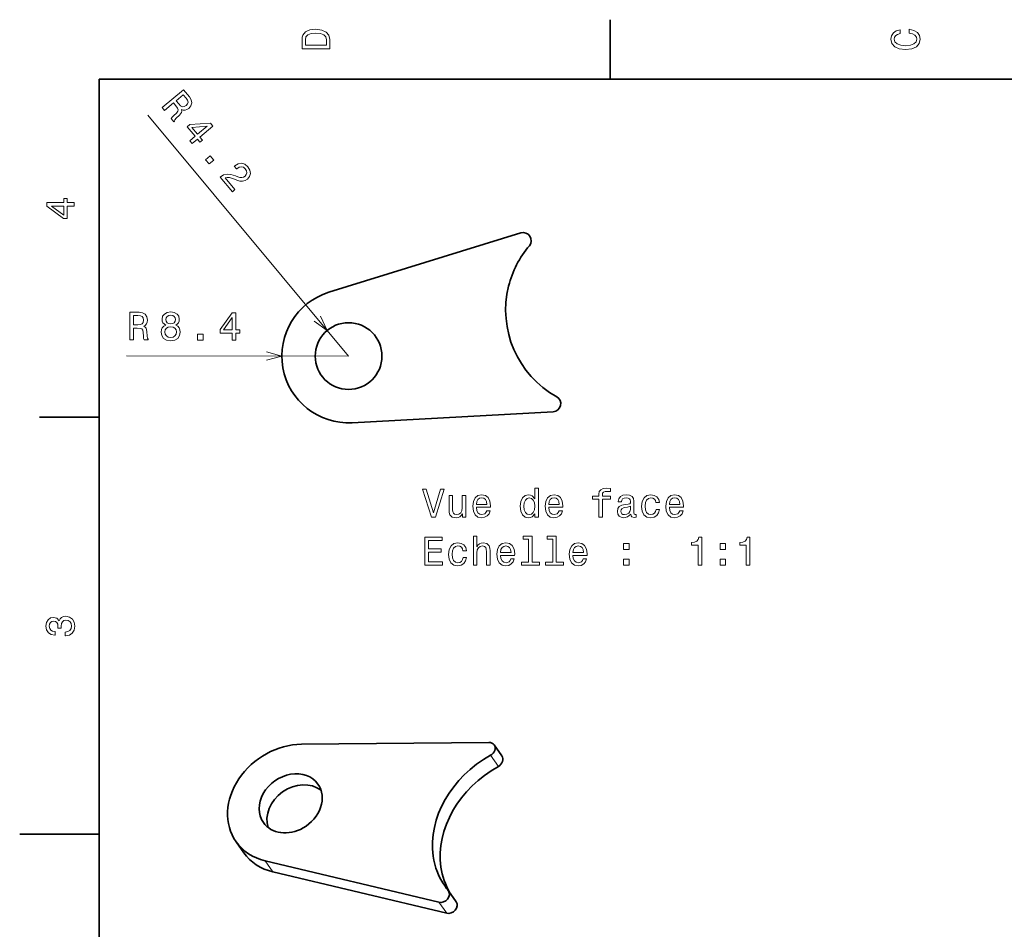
# Model space of a CAD drawing. Extents: x 0 to 297, y 0 to 210.
# Drawn here: x 0 to 124, y 92.9 to 207.5 of the extents above; entities that cross this region are included whole.
import ezdxf

# ---------------------------------------------------------------- set-up
doc = ezdxf.new("R2010")
doc.units = 0

msp = doc.modelspace()

# ---------------------------------------------------------------- linework, layer by layer
at = {"color": 7, "lineweight": 35, "ltscale": 0.1875}
for p, q in [((74.300003, 200), (74.300003, 207.5)), ((10, 157.5), (2.5, 157.5))]:
    msp.add_line(p, q, dxfattribs=at)
at = {"color": 7, "lineweight": 35}
for p, q in [((287, 200), (10, 200)), ((10, 200), (10, 10)), ((63.079521, 180.662704), (38.908985, 173.197372)), ((41.847466, 156.784042), (67.149933, 158.170502)), ((35.454967, 116.32933), (59.057152, 116.559402)), ((52.756912, 96.444473), (30.887358, 101.652618)), ((53.735634, 95.052078), (31.866081, 100.260223))]:
    msp.add_line(p, q, dxfattribs=at)
at = {"color": 7, "lineweight": 13}
for q in [(16.129353, 195.473404), (13.443798, 165.200974)]:
    msp.add_line((41.387875, 165.171463), q, dxfattribs=at)
at = {"color": 7, "lineweight": 35, "ltscale": 0.042549}
for p, q in [((60.692589, 114.856339), (59.713867, 116.248734)), ((28.205767, 102.666328), (27.227045, 104.058723)), ((54.936104, 96.488647), (53.957382, 97.881042))]:
    msp.add_line(p, q, dxfattribs=at)
at = {"color": 7, "lineweight": 13, "ltscale": 0.042549}
for p, q in [((60.235481, 113.537331), (59.256756, 114.929726)), ((31.866081, 100.260223), (30.887358, 101.652618)), ((53.735634, 95.052078), (52.756912, 96.444473))]:
    msp.add_line(p, q, dxfattribs=at)
at = {"color": 7, "lineweight": 35, "ltscale": 0.25}
msp.add_line((10, 105), (0, 105), dxfattribs=at)
at = {"color": 7, "lineweight": 13}
for points in [[(35.533215, 204.994965), (35.533215, 203.829971), (39.033215, 203.829971), (39.033215, 204.994965), (38.922264, 205.544678), (38.584366, 205.953171), (38.034657, 206.205338), (37.283215, 206.296112), (36.516644, 206.215424), (36.21405, 206.114563), (35.971977, 205.973343), (35.644165, 205.56485), (35.563473, 205.297562)], [(111.93206, 205.817017), (112.35569, 205.716141), (112.658287, 205.549713), (112.844887, 205.317734), (112.905403, 205.045395), (112.814629, 204.71759), (112.54229, 204.460388), (112.098488, 204.28891), (111.483215, 204.233429), (110.872986, 204.28891), (110.424141, 204.455338), (110.151802, 204.71254), (110.055984, 205.045395), (110.106415, 205.287476), (110.247627, 205.494247), (110.474571, 205.655624), (110.787247, 205.766571), (110.787247, 206.245682), (110.308144, 206.094391), (109.94503, 205.832138), (109.718086, 205.474075), (109.637398, 205.045395), (109.763474, 204.510818), (110.116501, 204.10231), (110.696472, 203.840057), (111.483215, 203.749283), (112.269958, 203.840057), (112.84993, 204.10231), (113.208, 204.510818), (113.329041, 205.045395), (113.233215, 205.51442), (112.965927, 205.892654), (112.527161, 206.159943), (111.93206, 206.301163)], [(35.951801, 204.959656), (36.027451, 205.342941), (36.259438, 205.605194), (36.672985, 205.761536), (37.283215, 205.811966), (37.873272, 205.756485), (38.286816, 205.600143), (38.533936, 205.332855), (38.614628, 204.959656), (38.614628, 204.298996), (35.951801, 204.298996)], [(17.917494, 196.451813), (18.217802, 196.091537), (19.352848, 197.037674), (19.659615, 196.669647), (19.874031, 196.388794), (19.961878, 196.173141), (19.911539, 195.973602), (19.715271, 195.744354), (19.382769, 195.434357), (19.173584, 195.220596), (19.076748, 195.061096), (19.415804, 194.654327), (19.489408, 194.715683), (19.523607, 194.895203), (19.699217, 195.094101), (20.110487, 195.48288), (20.377123, 195.816757), (20.403574, 195.989807), (20.360929, 196.190628), (20.586943, 196.116394), (20.812943, 196.120941), (21.041517, 196.193298), (21.266209, 196.341202), (21.546406, 196.666687), (21.661297, 197.02507), (21.595383, 197.403458), (21.355122, 197.794083), (20.605967, 198.692825)], [(20.941885, 197.620331), (21.115618, 197.364639), (21.180866, 197.136719), (21.132467, 196.919098), (20.948465, 196.706635), (20.691488, 196.55809), (20.468718, 196.549652), (20.250448, 196.669739), (20.027643, 196.897644), (19.682129, 197.312149), (20.576994, 198.058075)], [(21.399406, 192.274658), (21.690027, 191.92601), (22.356333, 192.481415), (22.676016, 192.0979), (22.985928, 192.356232), (22.666245, 192.739746), (24.320391, 194.118591), (24.026541, 194.4711), (21.421734, 194.295761), (21.080832, 194.011597), (22.065714, 192.830078)], [(21.661989, 193.944519), (23.5804, 194.092651), (22.375624, 193.088394)], [(23.391125, 189.885254), (23.836742, 189.350662), (24.413952, 189.831802), (23.968332, 190.366394)], [(25.218159, 187.693405), (26.75845, 185.845566), (27.091602, 186.123276), (25.874226, 187.583725), (26.124107, 187.654144), (26.391438, 187.640625), (27.024916, 187.43988), (27.33165, 187.308197), (27.711349, 187.191376), (28.056812, 187.170761), (28.372555, 187.256683), (28.664398, 187.434296), (28.934908, 187.771393), (29.038815, 188.166595), (28.969021, 188.581131), (28.726822, 188.989838), (28.350971, 189.306839), (27.933174, 189.437866), (27.490864, 189.377747), (27.055683, 189.120056), (27.00145, 189.074844), (27.2953, 188.722321), (27.32629, 188.748154), (27.618776, 188.932877), (27.899656, 188.989731), (28.162472, 188.926483), (28.389145, 188.741196), (28.537695, 188.484222), (28.5797, 188.236908), (28.519033, 188.002502), (28.361504, 187.805542), (28.160702, 187.684128), (27.948269, 187.63179), (27.713224, 187.645966), (27.454926, 187.719543), (27.140446, 187.844772), (26.583811, 188.0242), (26.105326, 188.078384), (25.663021, 187.978882), (25.22978, 187.703094)], [(6.833213, 184.02739), (6.833213, 184.481277), (5.965778, 184.481277), (5.965778, 184.98056), (5.56232, 184.98056), (5.56232, 184.481277), (3.408862, 184.481277), (3.408862, 184.022339), (5.521974, 182.489197), (5.965778, 182.489197), (5.965778, 184.02739)], [(5.56232, 182.912827), (3.993876, 184.02739), (5.56232, 184.02739)], [(13.839281, 167.200546), (14.3083, 167.200058), (14.30986, 168.677719), (14.788967, 168.677216), (15.141977, 168.661713), (15.363804, 168.590881), (15.484667, 168.424316), (15.534784, 168.126724), (15.559521, 167.672806), (15.589466, 167.375214), (15.649799, 167.198639), (16.179337, 167.19809), (16.179438, 167.2939), (16.063593, 167.435242), (16.023525, 167.697525), (15.988819, 168.262405), (15.903524, 168.681076), (15.78767, 168.812332), (15.606215, 168.90834), (15.808077, 169.03421), (15.949472, 169.210571), (16.040485, 169.432373), (16.071028, 169.699646), (16.00087, 170.123352), (15.799475, 170.441284), (15.466825, 170.63327), (15.013004, 170.69931), (13.842976, 170.700546)], [(14.881428, 170.270782), (15.189032, 170.240189), (15.40579, 170.14415), (15.541771, 169.967484), (15.586866, 169.690063), (15.536125, 169.397614), (15.399773, 169.221237), (15.167688, 169.130707), (14.849939, 169.10582), (14.310314, 169.1064), (14.311543, 170.271378)], [(18.376572, 169.081924), (18.119219, 168.940994), (17.942497, 168.744492), (17.831285, 168.497482), (17.79567, 168.199982), (17.875887, 167.751038), (18.107508, 167.402817), (18.485516, 167.180511), (18.999834, 167.094238), (19.509291, 167.179428), (19.887766, 167.40094), (20.120123, 167.748672), (20.206331, 168.197433), (20.1663, 168.495026), (20.060652, 168.742249), (19.879303, 168.939133), (19.627291, 169.080612), (19.829149, 169.201431), (19.970533, 169.367706), (20.056482, 169.569351), (20.087002, 169.816437), (20.006689, 170.174591), (19.795177, 170.46228), (19.452435, 170.649231), (19.003662, 170.720322), (18.549698, 170.650192), (18.20656, 170.463959), (17.989399, 170.176712), (17.913372, 169.818726), (17.938328, 169.571579), (18.023849, 169.369766)], [(18.392437, 169.777878), (18.433016, 169.999741), (18.554235, 170.171082), (18.745989, 170.276779), (19.003237, 170.316864), (19.255354, 170.276245), (19.446886, 170.170135), (19.567741, 169.998535), (19.612896, 169.776596), (19.567268, 169.549698), (19.446045, 169.373306), (19.25428, 169.257507), (19.002081, 169.222473), (18.744919, 169.263092), (18.553394, 169.374252), (18.432543, 169.550888)], [(26.749359, 167.18692), (27.203251, 167.186447), (27.204166, 168.053879), (27.703445, 168.053345), (27.703871, 168.456802), (27.204592, 168.457336), (27.206865, 170.610794), (26.747932, 170.611282), (25.212561, 168.499786), (25.212091, 168.055984), (26.750275, 168.054352)], [(25.636148, 168.458984), (26.752357, 170.02626), (26.750702, 168.457809)], [(18.279829, 168.209549), (18.3255, 168.476791), (18.471968, 168.678375), (18.699051, 168.80925), (19.001692, 168.854324), (19.299194, 168.808624), (19.526001, 168.677261), (19.672041, 168.475372), (19.722191, 168.208023), (19.671455, 167.920624), (19.524973, 167.703918), (19.29788, 167.562943), (19.00028, 167.517868), (18.697735, 167.563583), (18.47094, 167.705032), (18.324915, 167.922043)], [(22.38798, 167.191528), (23.083944, 167.190796), (23.084738, 167.94223), (22.388773, 167.942963)], [(52.937084, 148.419891), (52.059563, 145.439331), (51.156822, 148.419891), (50.677715, 148.419891), (51.8074, 144.914841), (52.311722, 144.914841), (53.416191, 148.419891)], [(56.139534, 147.623047), (55.695728, 147.623047), (55.695728, 146.059647), (55.645294, 145.696548), (55.499043, 145.434296), (55.272099, 145.272903), (54.974548, 145.222473), (54.737514, 145.262817), (54.58622, 145.383865), (54.500484, 145.590637), (54.480312, 145.883133), (54.480312, 147.623047), (54.036507, 147.623047), (54.036507, 145.842789), (54.051636, 145.484726), (54.147457, 145.18718), (54.439964, 144.914841), (54.908985, 144.819016), (55.161148, 144.854324), (55.378006, 144.945099), (55.564606, 145.10144), (55.7159, 145.328384), (55.7159, 144.914841), (56.139534, 144.914841)], [(57.475986, 146.14035), (59.251205, 146.14035), (59.256248, 146.347122), (59.175556, 146.927094), (58.953651, 147.360809), (58.600628, 147.623047), (58.131607, 147.718872), (57.672672, 147.618011), (57.319649, 147.335587), (57.092701, 146.876663), (57.012012, 146.271469), (57.087658, 145.651154), (57.314606, 145.197266), (57.662586, 144.914841), (58.116478, 144.819016), (58.50985, 144.884583), (58.832615, 145.056046), (59.069649, 145.328384), (59.205814, 145.691498), (58.767056, 145.691498), (58.676277, 145.489761), (58.545151, 145.33847), (58.171951, 145.217438), (57.884491, 145.272903), (57.667629, 145.449417), (57.526421, 145.736893), (57.475986, 146.125214)], [(64.823975, 145.333435), (64.823975, 144.914841), (65.267776, 144.914841), (65.267776, 148.535873), (64.82901, 148.535873), (64.82901, 147.209503), (64.491119, 147.592789), (64.284348, 147.683578), (64.047318, 147.718872), (63.618637, 147.618011), (63.285786, 147.335587), (63.068928, 146.881699), (62.993279, 146.271469), (63.068928, 145.66124), (63.285786, 145.202301), (63.618637, 144.914841), (64.047318, 144.819016), (64.284348, 144.854324), (64.496162, 144.945099)], [(66.584061, 146.14035), (68.359276, 146.14035), (68.364319, 146.347122), (68.283623, 146.927094), (68.061722, 147.360809), (67.708694, 147.623047), (67.239677, 147.718872), (66.780746, 147.618011), (66.427719, 147.335587), (66.200775, 146.876663), (66.120079, 146.271469), (66.195732, 145.651154), (66.422676, 145.197266), (66.77066, 144.914841), (67.224548, 144.819016), (67.61792, 144.884583), (67.940689, 145.056046), (68.177719, 145.328384), (68.313889, 145.691498), (67.875122, 145.691498), (67.784348, 145.489761), (67.653221, 145.33847), (67.280022, 145.217438), (66.992561, 145.272903), (66.775696, 145.449417), (66.634491, 145.736893), (66.584061, 146.125214)], [(72.883049, 147.154037), (72.883049, 144.914841), (73.326859, 144.914841), (73.326859, 147.154037), (74.335495, 147.154037), (74.335495, 147.532272), (73.326859, 147.532272), (73.326859, 147.6987), (73.362152, 147.900436), (73.478149, 148.036606), (73.674835, 148.117294), (73.95726, 148.147552), (74.335495, 148.12738), (74.335495, 148.510666), (73.856392, 148.535873), (73.422676, 148.490494), (73.120079, 148.354324), (72.938522, 148.117294), (72.883049, 147.779388), (72.883049, 147.532272), (72.071091, 147.532272), (72.071091, 147.154037)], [(76.91259, 145.267868), (76.91259, 145.252731), (76.937805, 145.081268), (77.013451, 144.960236), (77.331177, 144.86441), (77.578293, 144.904755), (77.578293, 145.247696), (77.472382, 145.232559), (77.331177, 145.298126), (77.305962, 145.499863), (77.305962, 146.901871), (77.245438, 147.259949), (77.068924, 147.5121), (76.761292, 147.663406), (76.327576, 147.718872), (75.903946, 147.658356), (75.591263, 147.486893), (75.394577, 147.219589), (75.32901, 146.866577), (75.32901, 146.836304), (75.727432, 146.836304), (75.762733, 147.048126), (75.87368, 147.199417), (76.055237, 147.290207), (76.312447, 147.3255), (76.559563, 147.300293), (76.736076, 147.22464), (76.84198, 147.093521), (76.877289, 146.911957), (76.857117, 146.70015), (76.776421, 146.594238), (76.574692, 146.543808), (76.196449, 146.503464), (75.762733, 146.412674), (75.455093, 146.251297), (75.273537, 145.99913), (75.218063, 145.625931), (75.268494, 145.293076), (75.424835, 145.045959), (75.676994, 144.889618), (76.024979, 144.834152), (76.494003, 144.940063)], [(80.064606, 146.725357), (80.503365, 146.725357), (80.412582, 147.128815), (80.195724, 147.446548), (79.857834, 147.643234), (79.419067, 147.718872), (78.934921, 147.618011), (78.566765, 147.335587), (78.334778, 146.876663), (78.254089, 146.261383), (78.329735, 145.651154), (78.556679, 145.197266), (78.914749, 144.914841), (79.403946, 144.819016), (79.837662, 144.894669), (80.175552, 145.106476), (80.407547, 145.439331), (80.508408, 145.883133), (80.084778, 145.883133), (80.009125, 145.600723), (79.86792, 145.388901), (79.666191, 145.257782), (79.419067, 145.217438), (79.111435, 145.28299), (78.889534, 145.484726), (78.753365, 145.812531), (78.707977, 146.27652), (78.753365, 146.730408), (78.894577, 147.058212), (79.121521, 147.259949), (79.419067, 147.330551), (79.68132, 147.285156), (79.878006, 147.169159), (80.009125, 146.977524)], [(81.764175, 146.14035), (83.539383, 146.14035), (83.544434, 146.347122), (83.463737, 146.927094), (83.241837, 147.360809), (82.888809, 147.623047), (82.419792, 147.718872), (81.960861, 147.618011), (81.607834, 147.335587), (81.38089, 146.876663), (81.300194, 146.271469), (81.375839, 145.651154), (81.602783, 145.197266), (81.950775, 144.914841), (82.404663, 144.819016), (82.798035, 144.884583), (83.120804, 145.056046), (83.357834, 145.328384), (83.494003, 145.691498), (83.055237, 145.691498), (82.964462, 145.489761), (82.833336, 145.33847), (82.460136, 145.217438), (82.172668, 145.272903), (81.955811, 145.449417), (81.814606, 145.736893), (81.764175, 146.125214)], [(57.475986, 146.51355), (57.531464, 146.861526), (57.667629, 147.118729), (57.874405, 147.27507), (58.146736, 147.330551), (58.414028, 147.27507), (58.6208, 147.118729), (58.74688, 146.861526), (58.792271, 146.51355)], [(64.122963, 147.320465), (64.415466, 147.249847), (64.637375, 147.053162), (64.768494, 146.725357), (64.818924, 146.271469), (64.768494, 145.812531), (64.637375, 145.484726), (64.415466, 145.28299), (64.122963, 145.217438), (63.845585, 145.28299), (63.63377, 145.484726), (63.492558, 145.817581), (63.44717, 146.271469), (63.492558, 146.720322), (63.63377, 147.048126), (63.845585, 147.249847)], [(66.584061, 146.51355), (66.639534, 146.861526), (66.775696, 147.118729), (66.982468, 147.27507), (67.254807, 147.330551), (67.522095, 147.27507), (67.728867, 147.118729), (67.85495, 146.861526), (67.900337, 146.51355)], [(81.764175, 146.51355), (81.819649, 146.861526), (81.955811, 147.118729), (82.162582, 147.27507), (82.434921, 147.330551), (82.702209, 147.27507), (82.908981, 147.118729), (83.035065, 146.861526), (83.080452, 146.51355)], [(76.862152, 145.862961), (76.801636, 145.600723), (76.640251, 145.398987), (76.398178, 145.267868), (76.100632, 145.222473), (75.908981, 145.247696), (75.77282, 145.328384), (75.687088, 145.469589), (75.661865, 145.666275), (75.682037, 145.842789), (75.762733, 145.968872), (76.085495, 146.110092), (76.494003, 146.170609), (76.862152, 146.291641)], [(51.000484, 138.868011), (53.219505, 138.868011), (53.219505, 139.291641), (51.464462, 139.291641), (51.464462, 140.476807), (53.027863, 140.476807), (53.027863, 140.895386), (51.464462, 140.895386), (51.464462, 141.944382), (53.179157, 141.944382), (53.179157, 142.368011), (51.000484, 142.368011)], [(55.776421, 140.678528), (56.215179, 140.678528), (56.124405, 141.081985), (55.907543, 141.399719), (55.569649, 141.596405), (55.130886, 141.672043), (54.646736, 141.571182), (54.27858, 141.288757), (54.046593, 140.829834), (53.9659, 140.214554), (54.04155, 139.604324), (54.268494, 139.150436), (54.626564, 138.868011), (55.115757, 138.772186), (55.549477, 138.847839), (55.887371, 139.059647), (56.119358, 139.392502), (56.220222, 139.836304), (55.796593, 139.836304), (55.720943, 139.553894), (55.579735, 139.342072), (55.378006, 139.210953), (55.130886, 139.170609), (54.82325, 139.23616), (54.601349, 139.437897), (54.465179, 139.765701), (54.419792, 140.229675), (54.465179, 140.683578), (54.606392, 141.011383), (54.833336, 141.21312), (55.130886, 141.283722), (55.393135, 141.238327), (55.589821, 141.12233), (55.720943, 140.930695)], [(57.087658, 138.868011), (57.531464, 138.868011), (57.531464, 140.431412), (57.576851, 140.789474), (57.723106, 141.051727), (57.95005, 141.21312), (58.252644, 141.273636), (58.49472, 141.223206), (58.646019, 141.087036), (58.721664, 140.860092), (58.74688, 140.557495), (58.74688, 138.868011), (59.190685, 138.868011), (59.190685, 140.64827), (59.170513, 141.006348), (59.079735, 141.303894), (58.782185, 141.576218), (58.318207, 141.672043), (58.066048, 141.636749), (57.849186, 141.540924), (57.667629, 141.389618), (57.531464, 141.182846), (57.531464, 142.489044), (57.087658, 142.489044)], [(60.512009, 140.093521), (62.287228, 140.093521), (62.292271, 140.300293), (62.211578, 140.880264), (61.989677, 141.31398), (61.63665, 141.576218), (61.167629, 141.672043), (60.708698, 141.571182), (60.355671, 141.288757), (60.128727, 140.829834), (60.048035, 140.22464), (60.123684, 139.604324), (60.350628, 139.150436), (60.698608, 138.868011), (61.1525, 138.772186), (61.545872, 138.837753), (61.868637, 139.009216), (62.105671, 139.281555), (62.241837, 139.644669), (61.803078, 139.644669), (61.712299, 139.442932), (61.581177, 139.291641), (61.207977, 139.170609), (60.920513, 139.226074), (60.703651, 139.402588), (60.562443, 139.690063), (60.512009, 140.078384)], [(64.042267, 142.115845), (64.042267, 139.241211), (63.129448, 139.241211), (63.129448, 138.868011), (65.393852, 138.868011), (65.393852, 139.241211), (64.486076, 139.241211), (64.486076, 142.489044), (63.346306, 142.489044), (63.346306, 142.115845)], [(67.078293, 142.115845), (67.078293, 139.241211), (66.165466, 139.241211), (66.165466, 138.868011), (68.429878, 138.868011), (68.429878, 139.241211), (67.522095, 139.241211), (67.522095, 142.489044), (66.382324, 142.489044), (66.382324, 142.115845)], [(69.620079, 140.093521), (71.395294, 140.093521), (71.400337, 140.300293), (71.319649, 140.880264), (71.097748, 141.31398), (70.74472, 141.576218), (70.275696, 141.672043), (69.816765, 141.571182), (69.463745, 141.288757), (69.236794, 140.829834), (69.156105, 140.22464), (69.23175, 139.604324), (69.458694, 139.150436), (69.806679, 138.868011), (70.260574, 138.772186), (70.653946, 138.837753), (70.976707, 139.009216), (71.213745, 139.281555), (71.349907, 139.644669), (70.911148, 139.644669), (70.820366, 139.442932), (70.689247, 139.291641), (70.316048, 139.170609), (70.02858, 139.226074), (69.811722, 139.402588), (69.670517, 139.690063), (69.620079, 140.078384)], [(75.999763, 140.824783), (76.695724, 140.824783), (76.695724, 141.576218), (75.999763, 141.576218)], [(85.365036, 138.868011), (85.823967, 138.868011), (85.823967, 142.393234), (85.481033, 142.393234), (85.390251, 142.085587), (85.208694, 141.878815), (84.93132, 141.757782), (84.548035, 141.717438), (84.548035, 141.35936), (85.365036, 141.35936)], [(88.143852, 140.824783), (88.839813, 140.824783), (88.839813, 141.576218), (88.143852, 141.576218)], [(91.43708, 138.868011), (91.896011, 138.868011), (91.896011, 142.393234), (91.55307, 142.393234), (91.462296, 142.085587), (91.280739, 141.878815), (91.003357, 141.757782), (90.620071, 141.717438), (90.620071, 141.35936), (91.43708, 141.35936)], [(60.512009, 140.466721), (60.567486, 140.814697), (60.703651, 141.071899), (60.910427, 141.228241), (61.182762, 141.283722), (61.45005, 141.228241), (61.656822, 141.071899), (61.782906, 140.814697), (61.828293, 140.466721)], [(69.620079, 140.466721), (69.675552, 140.814697), (69.811722, 141.071899), (70.018494, 141.228241), (70.290833, 141.283722), (70.558121, 141.228241), (70.764893, 141.071899), (70.890976, 140.814697), (70.936363, 140.466721)], [(75.999763, 138.868011), (76.695724, 138.868011), (76.695724, 139.619446), (75.999763, 139.619446)], [(88.143852, 138.868011), (88.839813, 138.868011), (88.839813, 139.619446), (88.143852, 139.619446)], [(5.73379, 129.979111), (5.769093, 129.979111), (6.253242, 130.059799), (6.616354, 130.296829), (6.848343, 130.670029), (6.934078, 131.164276), (6.848343, 131.688766), (6.626441, 132.082138), (6.273415, 132.334305), (5.819525, 132.425079), (5.521974, 132.384735), (5.279899, 132.273788), (5.0933, 132.092224), (4.957133, 131.850143), (4.684798, 132.177963), (4.251081, 132.293961), (3.857709, 132.218307), (3.560158, 132.00145), (3.373559, 131.648422), (3.307997, 131.164276), (3.388689, 130.710388), (3.610591, 130.362396), (3.963617, 130.135452), (4.432637, 130.059799), (4.46794, 130.059799), (4.46794, 130.508652), (4.145173, 130.548996), (3.913184, 130.680115), (3.771974, 130.891937), (3.721542, 131.189484), (3.761888, 131.451736), (3.867795, 131.643372), (4.039265, 131.759369), (4.271254, 131.804764), (4.518372, 131.759369), (4.684798, 131.638336), (4.785663, 131.426514), (4.815922, 131.139053), (4.810879, 130.942368), (5.209294, 130.942368), (5.199208, 131.189484), (5.244596, 131.507217), (5.365634, 131.744247), (5.56232, 131.885452), (5.819525, 131.935883), (6.112032, 131.880417), (6.328891, 131.734161), (6.465058, 131.502167), (6.510447, 131.194534), (6.460014, 130.876801), (6.308718, 130.644821), (6.066643, 130.498566), (5.73379, 130.443085)]]:
    msp.add_lwpolyline(points, close=True, dxfattribs=at)
for points in [[(37.06411, 169.55011), (38.698666, 168.397629), (37.859341, 170.212997)], [(31.055481, 164.664734), (32.987881, 165.180328), (31.056576, 165.700012)]]:
    msp.add_lwpolyline(points, dxfattribs=at)
at = {"color": 7, "lineweight": 35}
msp.add_circle((41.387875, 165.171463), 4.2, dxfattribs=at)
for centre, radius, start, end in [((63.374626, 179.707245), 1, 319.562924, 107.163885), ((73.629425, 170.966934), 12.474156, 139.558236, 165.991533), ((41.387875, 165.171463), 8.4, 107.163885, 273.136414), ((67.095222, 159.169006), 1, 273.136414, 60.853167), ((61.733395, 102.070778), 8.802729, 187.880271, 210.292717), ((60.457233, 103.320816), 8.473569, 215.10449, 219.569111)]:
    msp.add_arc(centre, radius, start, end, dxfattribs=at)
for centre, major_axis, ratio, start_param, end_param in [((73.685844, 170.953934), (12.1735, -2.976166), 0.997474, 3.1369458717, 4.4428075136), ((34.09914, 108.889282), (6.87215, 4.830475), 0.823498, 0.8744886294, 3.1416065768), ((58.895744, 115.673683), (0.818113, 0.575058), 0.823498, 6.2831739247, 7.1576739365), ((58.895744, 115.673683), (0.818113, 0.575058), 0.823498, 4.5795301821, 6.2831739247), ((63.784519, 105.636169), (10.281834, 7.156494), 0.822046, 1.4432899437, 2.7491518224), ((59.87447, 114.281288), (0.818113, 0.575058), 0.823498, 4.5795301821, 6.2831739247), ((34.09914, 108.889282), (3.436077, 2.415237), 0.823498, 0.0000268132, 3.1416194668), ((64.763245, 104.243774), (10.281837, 7.156494), 0.822046, 1.4432904676, 2.7491521095), ((35.077866, 107.496887), (3.436077, 2.415237), 0.823498, 0.2487637771, 2.892919188), ((34.09914, 108.889282), (3.436077, 2.415237), 0.823498, 4.5944208097, 6.2832121204), ((34.09914, 108.889282), (3.436077, 2.415237), 0.823498, 3.1416194668, 4.5944208097), ((34.09914, 108.889282), (6.87215, 4.830475), 0.823498, 3.1416065768, 3.7712557016), ((35.077866, 107.496887), (6.87215, 4.830475), 0.823498, 3.1416065768, 3.7712557016), ((63.754799, 105.622314), (10.245762, 7.151649), 0.823041, 2.7475546894, 3.1442928024), ((53.139267, 97.305984), (0.818113, 0.575058), 0.823498, 3.7712557016, 6.2831798067), ((53.139267, 97.305984), (0.818113, 0.575058), 0.823498, 6.2831798067, 6.3473784549), ((54.117989, 95.913589), (0.818113, 0.575058), 0.823498, 3.7712557016, 6.2831798067)]:
    msp.add_ellipse(centre, major_axis=major_axis, ratio=ratio, start_param=start_param, end_param=end_param, dxfattribs=at)

doc.saveas('drawing.dxf')
